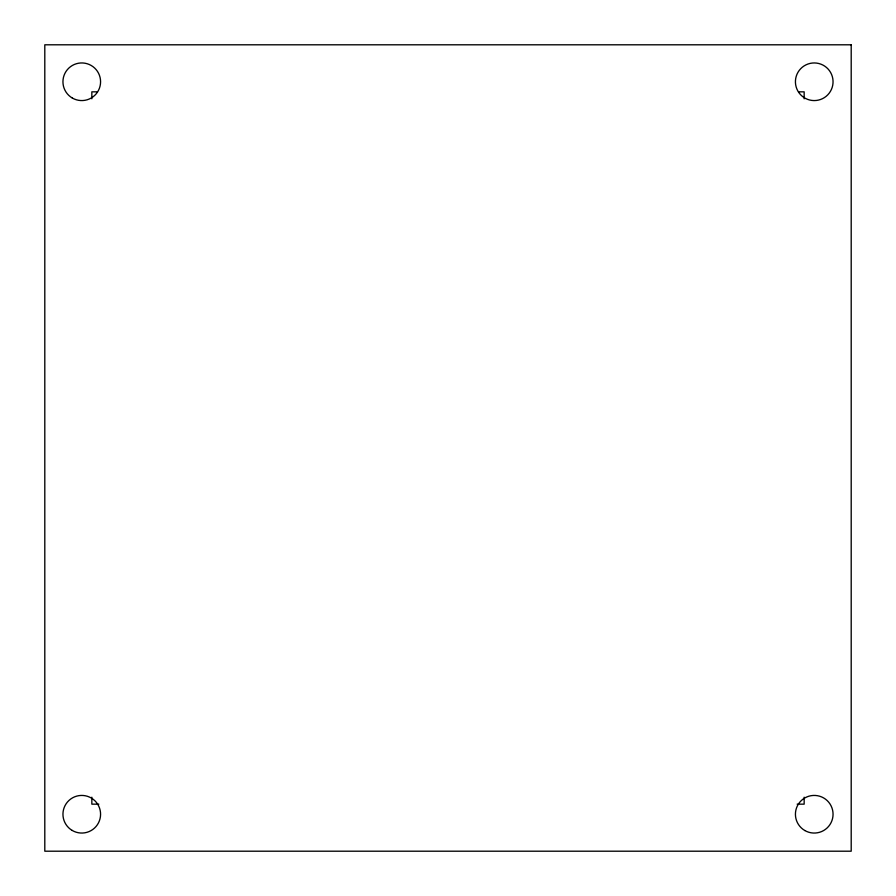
<?xml version="1.0" encoding="UTF-8"?>
<svg xmlns="http://www.w3.org/2000/svg" width="896" height="896" viewBox="0 0 896 896"><rect width="100%" height="100%" fill="white"/><g stroke="black" fill="none" stroke-linecap="round" stroke-linejoin="round"><path stroke-width="1.34" d="M97.44 91.84L91.84 91.84L91.84 98.795M798.56 91.84L804.16 91.84L804.16 98.795M98.84 804.16L91.84 804.16L91.84 797.205M797.16 804.16L804.16 804.16L804.16 797.205M851.2 44.8L44.8 44.8L44.8 851.2L851.2 851.2L851.2 44.8M72.352 98.056A18.816 18.816 0 0 0 100.576 81.76A18.816 18.816 0 0 0 72.352 65.464A18.816 18.816 0 0 0 72.352 98.056M72.128 830.402A18.816 18.816 0 0 0 100.576 814.498A18.816 18.816 0 0 0 72.576 797.821A18.816 18.816 0 0 0 72.128 830.402M804.832 830.536A18.816 18.816 0 0 0 833.056 814.24A18.816 18.816 0 0 0 804.832 797.944A18.816 18.816 0 0 0 804.832 830.536M803.734 97.373A18.816 18.816 0 0 0 833.011 83.048A18.816 18.816 0 0 0 805.974 64.859A18.816 18.816 0 0 0 803.734 97.373"/></g></svg>
